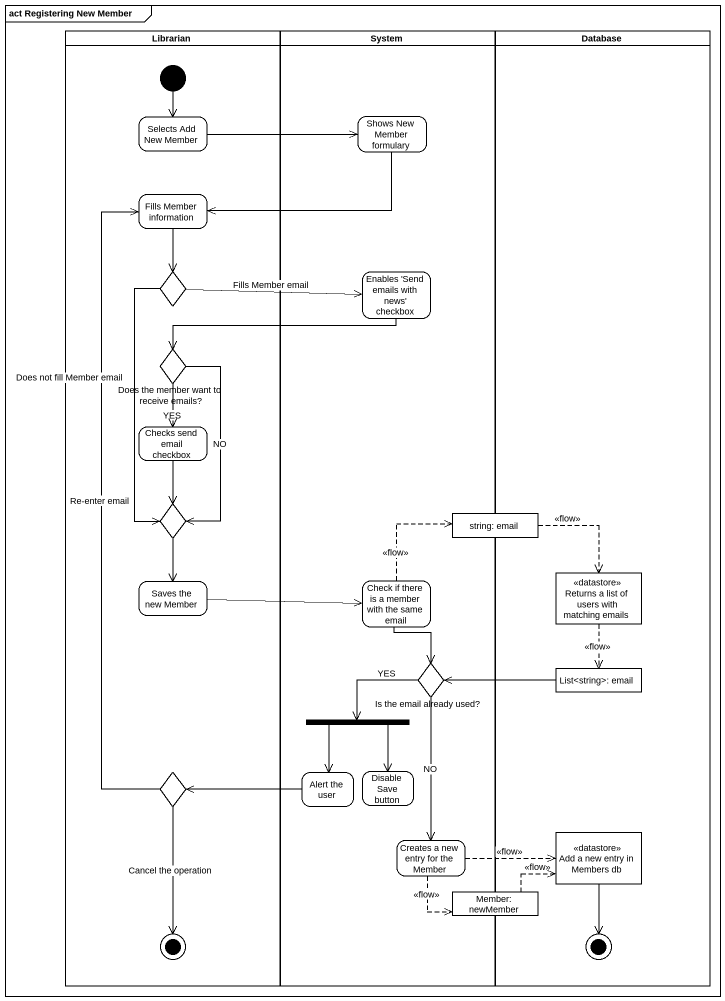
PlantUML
@startuml
mainframe act Registering New Member
hide empty description
state Librarian <<partition>> {
  state "Selects Add New Member" as Selects_Add_New_Member
  state "Fills Member information" as Fills_Member_information
  state choice1 <<choice>>
  state "Does the member want to receive emails?" as Does_the_member_want_to <<choice>>
  state "Checks send email checkbox" as Checks_send_email_checkbox
  state choice2 <<choice>>
  state "Saves the new Member" as Saves_the_new_Member
  state choice3 <<choice>>
  [*] --> Selects_Add_New_Member
  choice3 --> [*] : Cancel the operation
}
state System <<partition>> {
  state "Shows New Member formulary" as Shows_New_Member_formulary
  state "Enables 'Send emails with news' checkbox" as Enables_Send_emails_with
  state "Check if there is a member with the same email" as Check_if_there_is_a_member
  state "Is the email already used?" as Is_the_email_already_used <<choice>>
  state fork1 <<fork>>
  state "Alert the user" as Alert_the_user
  state "Disable Save button" as Disable_Save_button
  state "Creates a new entry for the Member" as Creates_a_new_entry_for_the
}
state "Database" as Database_ <<partition>> {
  state "Returns a list of users with matching emails" as Returns_a_list_of_users <<datastore>>
  state "List<string>: email" as List_string_email <<object>>
  state "Add a new entry in Members db" as Add_a_new_entry_in_Members <<datastore>>
  Add_a_new_entry_in_Members --> [*]
}
state "string: email" as string_email <<object>>
state "Member: newMember" as Member_newMember <<object>>
Selects_Add_New_Member -right-> Shows_New_Member_formulary
Shows_New_Member_formulary -left-> Fills_Member_information
Fills_Member_information --> choice1
choice1 -right-> Enables_Send_emails_with : Fills Member email
choice1 --> choice2 : Does not fill Member email
Enables_Send_emails_with -left-> Does_the_member_want_to
Does_the_member_want_to --> Checks_send_email_checkbox : YES
Does_the_member_want_to --> choice2 : NO
Checks_send_email_checkbox --> choice2
choice2 --> Saves_the_new_Member
string_email -[dashed]-> Returns_a_list_of_users : <<flow>>
Saves_the_new_Member -right-> Check_if_there_is_a_member
Check_if_there_is_a_member -up[dashed]-> string_email : <<flow>>
Check_if_there_is_a_member --> Is_the_email_already_used
Returns_a_list_of_users -[dashed]-> List_string_email : <<flow>>
Is_the_email_already_used -left-> fork1 : YES
Is_the_email_already_used --> Creates_a_new_entry_for_the : NO
List_string_email -left-> Is_the_email_already_used
fork1 --> Alert_the_user
fork1 --> Disable_Save_button
choice3 -up-> Fills_Member_information : Re-enter email
Alert_the_user -left-> choice3
Creates_a_new_entry_for_the -right[dashed]-> Add_a_new_entry_in_Members : <<flow>>
Creates_a_new_entry_for_the -[dashed]-> Member_newMember : <<flow>>
Member_newMember -right[dashed]-> Add_a_new_entry_in_Members : <<flow>>
@enduml
